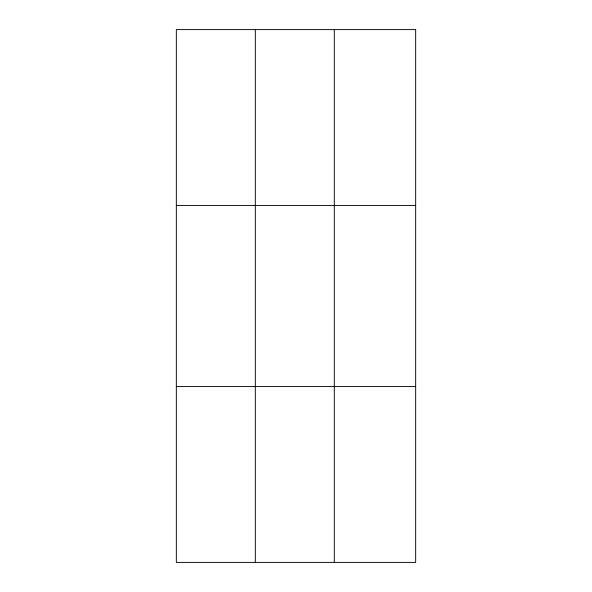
<?xml version="1.0" encoding="UTF-8"?>
<svg xmlns="http://www.w3.org/2000/svg" width="592" height="592" viewBox="0 0 592 592"><rect width="100%" height="100%" fill="white"/><g stroke="black" fill="none" stroke-linecap="round" stroke-linejoin="round"><path stroke-width="0.89" d="M255.315 562.4L255.315 29.6M334.295 562.4L334.295 29.6M176.335 205.424L415.665 205.424M176.335 386.576L415.665 386.576M415.665 29.6L415.665 562.4L176.335 562.4L176.335 29.6L415.665 29.6"/></g></svg>
